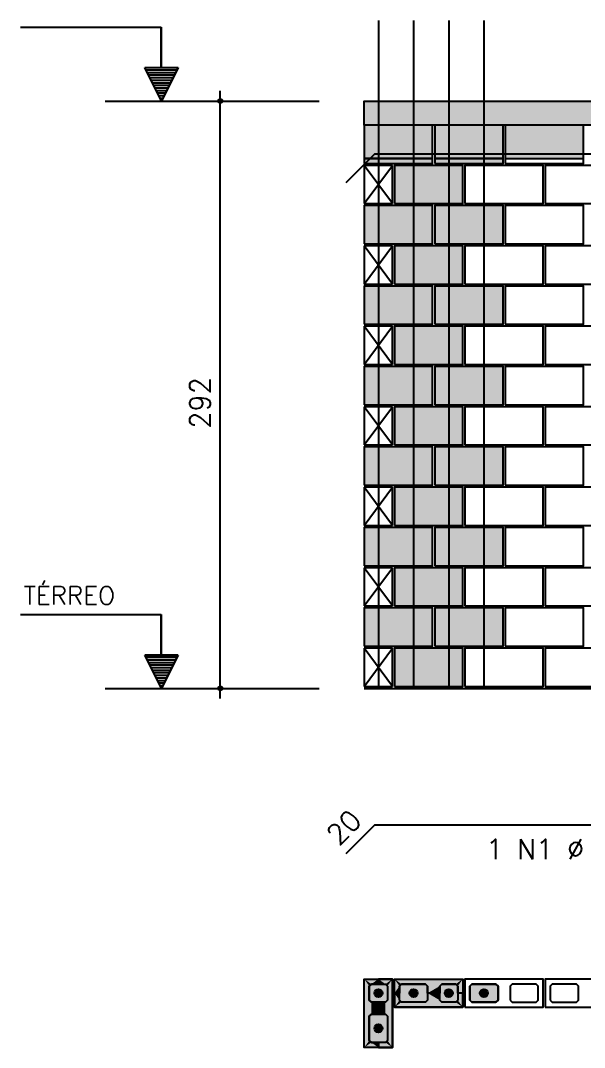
# Model space of a CAD drawing. Extents: x -2 to 121, y -2 to 61.
# Drawn here: x 85.96 to 91.57, y 44.29 to 54.5 of the extents above; entities that cross this region are included whole.
import ezdxf

# ---------------------------------------------------------------- set-up
doc = ezdxf.new("R2010")
doc.units = 0
doc.header["$MEASUREMENT"] = 0
for name, color, linetype in [('PENA_01', 1, 'CONTINUOUS'), ('PENA_02', 2, 'CONTINUOUS'), ('PENA_03', 3, 'CONTINUOUS'), ('PENA_05', 5, 'CONTINUOUS'), ('PENA_09', 254, 'CONTINUOUS'), ('PENA_11', 252, 'CONTINUOUS'), ('PENA_21', 100, 'CONTINUOUS')]:
    doc.layers.add(name, color=color, linetype=linetype)
doc.styles.get("Standard").update_dxf_attribs({"font": 'ROMANS.SHX'})

msp = doc.modelspace()

# ---------------------------------------------------------------- linework, layer by layer
at = {"layer": 'PENA_01', "linetype": 'Continuous'}
for p, q in [((86.798583, 53.696512), (88.929447, 53.696512)), ((89.376939, 53.126512), (90.056939, 53.126512)), ((90.076939, 53.126512), (90.756939, 53.126512)), ((90.776939, 53.126512), (91.556939, 53.126512)), ((86.798583, 47.856512), (88.929447, 47.856512))]:
    msp.add_line(p, q, dxfattribs=at)
for points in [[(89.606939, 44.896548), (89.606939, 44.756548), (89.586939, 44.736548), (89.446939, 44.736548), (89.426939, 44.756548), (89.426939, 44.896548), (89.446939, 44.916548), (89.586939, 44.916548), (89.606939, 44.896548)], [(89.986939, 44.736548), (89.746939, 44.736548), (89.726939, 44.756548), (89.726939, 44.896548), (89.746939, 44.916548), (89.986939, 44.916548), (90.006939, 44.896548), (90.006939, 44.756548), (89.986939, 44.736548)], [(90.286939, 44.736548), (90.146939, 44.736548), (90.126939, 44.756548), (90.126939, 44.896548), (90.146939, 44.916548), (90.286939, 44.916548), (90.306939, 44.896548), (90.306939, 44.756548), (90.286939, 44.736548)], [(90.426939, 44.756548), (90.446939, 44.736548), (90.686939, 44.736548), (90.706939, 44.756548), (90.706939, 44.896548), (90.686939, 44.916548), (90.446939, 44.916548), (90.426939, 44.896548), (90.426939, 44.756548)], [(90.826939, 44.756548), (90.846939, 44.736548), (91.086939, 44.736548), (91.106939, 44.756548), (91.106939, 44.896548), (91.086939, 44.916548), (90.846939, 44.916548), (90.826939, 44.896548), (90.826939, 44.756548)], [(91.226939, 44.756548), (91.246939, 44.736548), (91.486939, 44.736548), (91.506939, 44.756548), (91.506939, 44.896548), (91.486939, 44.916548), (91.246939, 44.916548), (91.226939, 44.896548), (91.226939, 44.756548)], [(89.606939, 44.596548), (89.606939, 44.356548), (89.586939, 44.336548), (89.446939, 44.336548), (89.426939, 44.356548), (89.426939, 44.596548), (89.446939, 44.616548), (89.586939, 44.616548), (89.606939, 44.596548)]]:
    msp.add_lwpolyline(points, dxfattribs=at)
at = {"layer": 'PENA_02', "linetype": 'Continuous'}
for p, q in [((89.656939, 53.056512), (89.376939, 53.056512)), ((89.376939, 53.056512), (89.376939, 52.676512)), ((89.656939, 52.676512), (89.656939, 53.056512)), ((89.376939, 52.676512), (89.656939, 52.676512)), ((89.656939, 52.256512), (89.376939, 52.256512)), ((89.376939, 52.256512), (89.376939, 51.876512)), ((89.656939, 51.876512), (89.656939, 52.256512)), ((89.376939, 51.876512), (89.656939, 51.876512)), ((89.656939, 51.456512), (89.376939, 51.456512)), ((89.376939, 51.456512), (89.376939, 51.076512)), ((89.656939, 51.076512), (89.656939, 51.456512)), ((89.376939, 51.076512), (89.656939, 51.076512)), ((89.656939, 50.656512), (89.376939, 50.656512)), ((89.376939, 50.656512), (89.376939, 50.276512)), ((89.656939, 50.276512), (89.656939, 50.656512)), ((89.376939, 50.276512), (89.656939, 50.276512)), ((89.656939, 49.856512), (89.376939, 49.856512)), ((89.376939, 49.856512), (89.376939, 49.476512)), ((89.656939, 49.476512), (89.656939, 49.856512)), ((89.376939, 49.476512), (89.656939, 49.476512)), ((89.656939, 49.056512), (89.376939, 49.056512)), ((89.376939, 49.056512), (89.376939, 48.676512)), ((89.656939, 48.676512), (89.656939, 49.056512)), ((89.376939, 48.676512), (89.656939, 48.676512)), ((89.656939, 48.256512), (89.376939, 48.256512)), ((89.376939, 48.256512), (89.376939, 47.876512)), ((89.656939, 47.876512), (89.656939, 48.256512)), ((89.376939, 47.876512), (89.656939, 47.876512)), ((89.376939, 47.856512), (94.656939, 47.856512))]:
    msp.add_line(p, q, dxfattribs=at)
for points in [[(89.376939, 53.456512), (89.376939, 53.696512), (94.656939, 53.696512), (94.656939, 53.456512), (89.376939, 53.456512)], [(89.376939, 53.076512), (90.056939, 53.076512), (90.056939, 53.456512), (89.376939, 53.456512), (89.376939, 53.076512)], [(90.076939, 53.076512), (90.756939, 53.076512), (90.756939, 53.456512), (90.076939, 53.456512), (90.076939, 53.076512)], [(90.776939, 53.076512), (91.556939, 53.076512), (91.556939, 53.456512), (90.776939, 53.456512), (90.776939, 53.076512)], [(89.676939, 52.676512), (90.356939, 52.676512), (90.356939, 53.056512), (89.676939, 53.056512), (89.676939, 52.676512)], [(90.376939, 52.676512), (91.156939, 52.676512), (91.156939, 53.056512), (90.376939, 53.056512), (90.376939, 52.676512)], [(91.176939, 52.676512), (91.956939, 52.676512), (91.956939, 53.056512), (91.176939, 53.056512), (91.176939, 52.676512)], [(89.376939, 52.276512), (90.056939, 52.276512), (90.056939, 52.656512), (89.376939, 52.656512), (89.376939, 52.276512)], [(90.076939, 52.276512), (90.756939, 52.276512), (90.756939, 52.656512), (90.076939, 52.656512), (90.076939, 52.276512)], [(90.776939, 52.276512), (91.556939, 52.276512), (91.556939, 52.656512), (90.776939, 52.656512), (90.776939, 52.276512)], [(89.676939, 51.876512), (90.356939, 51.876512), (90.356939, 52.256512), (89.676939, 52.256512), (89.676939, 51.876512)], [(90.376939, 51.876512), (91.156939, 51.876512), (91.156939, 52.256512), (90.376939, 52.256512), (90.376939, 51.876512)], [(91.176939, 51.876512), (91.956939, 51.876512), (91.956939, 52.256512), (91.176939, 52.256512), (91.176939, 51.876512)], [(89.376939, 51.476512), (90.056939, 51.476512), (90.056939, 51.856512), (89.376939, 51.856512), (89.376939, 51.476512)], [(90.076939, 51.476512), (90.756939, 51.476512), (90.756939, 51.856512), (90.076939, 51.856512), (90.076939, 51.476512)], [(90.776939, 51.476512), (91.556939, 51.476512), (91.556939, 51.856512), (90.776939, 51.856512), (90.776939, 51.476512)], [(89.676939, 51.076512), (90.356939, 51.076512), (90.356939, 51.456512), (89.676939, 51.456512), (89.676939, 51.076512)], [(90.376939, 51.076512), (91.156939, 51.076512), (91.156939, 51.456512), (90.376939, 51.456512), (90.376939, 51.076512)], [(91.176939, 51.076512), (91.956939, 51.076512), (91.956939, 51.456512), (91.176939, 51.456512), (91.176939, 51.076512)], [(89.376939, 50.676512), (90.056939, 50.676512), (90.056939, 51.056512), (89.376939, 51.056512), (89.376939, 50.676512)], [(90.076939, 50.676512), (90.756939, 50.676512), (90.756939, 51.056512), (90.076939, 51.056512), (90.076939, 50.676512)], [(90.776939, 50.676512), (91.556939, 50.676512), (91.556939, 51.056512), (90.776939, 51.056512), (90.776939, 50.676512)], [(89.676939, 50.276512), (90.356939, 50.276512), (90.356939, 50.656512), (89.676939, 50.656512), (89.676939, 50.276512)], [(90.376939, 50.276512), (91.156939, 50.276512), (91.156939, 50.656512), (90.376939, 50.656512), (90.376939, 50.276512)], [(91.176939, 50.276512), (91.956939, 50.276512), (91.956939, 50.656512), (91.176939, 50.656512), (91.176939, 50.276512)], [(89.376939, 49.876512), (90.056939, 49.876512), (90.056939, 50.256512), (89.376939, 50.256512), (89.376939, 49.876512)], [(90.076939, 49.876512), (90.756939, 49.876512), (90.756939, 50.256512), (90.076939, 50.256512), (90.076939, 49.876512)], [(90.776939, 49.876512), (91.556939, 49.876512), (91.556939, 50.256512), (90.776939, 50.256512), (90.776939, 49.876512)], [(89.676939, 49.476512), (90.356939, 49.476512), (90.356939, 49.856512), (89.676939, 49.856512), (89.676939, 49.476512)], [(90.376939, 49.476512), (91.156939, 49.476512), (91.156939, 49.856512), (90.376939, 49.856512), (90.376939, 49.476512)], [(91.176939, 49.476512), (91.956939, 49.476512), (91.956939, 49.856512), (91.176939, 49.856512), (91.176939, 49.476512)], [(89.376939, 49.076512), (90.056939, 49.076512), (90.056939, 49.456512), (89.376939, 49.456512), (89.376939, 49.076512)], [(90.076939, 49.076512), (90.756939, 49.076512), (90.756939, 49.456512), (90.076939, 49.456512), (90.076939, 49.076512)], [(90.776939, 49.076512), (91.556939, 49.076512), (91.556939, 49.456512), (90.776939, 49.456512), (90.776939, 49.076512)], [(89.676939, 48.676512), (90.356939, 48.676512), (90.356939, 49.056512), (89.676939, 49.056512), (89.676939, 48.676512)], [(90.376939, 48.676512), (91.156939, 48.676512), (91.156939, 49.056512), (90.376939, 49.056512), (90.376939, 48.676512)], [(91.176939, 48.676512), (91.956939, 48.676512), (91.956939, 49.056512), (91.176939, 49.056512), (91.176939, 48.676512)], [(89.376939, 48.276512), (90.056939, 48.276512), (90.056939, 48.656512), (89.376939, 48.656512), (89.376939, 48.276512)], [(90.076939, 48.276512), (90.756939, 48.276512), (90.756939, 48.656512), (90.076939, 48.656512), (90.076939, 48.276512)], [(90.776939, 48.276512), (91.556939, 48.276512), (91.556939, 48.656512), (90.776939, 48.656512), (90.776939, 48.276512)], [(89.676939, 47.876512), (90.356939, 47.876512), (90.356939, 48.256512), (89.676939, 48.256512), (89.676939, 47.876512)], [(90.376939, 47.876512), (91.156939, 47.876512), (91.156939, 48.256512), (90.376939, 48.256512), (90.376939, 47.876512)], [(91.176939, 47.876512), (91.956939, 47.876512), (91.956939, 48.256512), (91.176939, 48.256512), (91.176939, 47.876512)], [(89.656939, 44.966548), (89.656939, 44.286548), (89.376939, 44.286548), (89.376939, 44.966548), (89.656939, 44.966548)], [(90.356939, 44.686548), (89.676939, 44.686548), (89.676939, 44.966548), (90.356939, 44.966548), (90.356939, 44.686548)], [(90.376939, 44.686548), (91.156939, 44.686548), (91.156939, 44.966548), (90.376939, 44.966548), (90.376939, 44.686548)], [(91.176939, 44.686548), (91.956939, 44.686548), (91.956939, 44.966548), (91.176939, 44.966548), (91.176939, 44.686548)]]:
    msp.add_lwpolyline(points, dxfattribs=at)
for centre, radius in [((87.944729, 53.696512), 0.02), ((87.944729, 53.696512), 0.01), ((87.944729, 47.856512), 0.02), ((87.944729, 47.856512), 0.01)]:
    msp.add_circle(centre, radius, dxfattribs=at)
at = {"layer": 'PENA_03', "linetype": 'Continuous'}
for p, q in [((87.357582, 54.428377), (85.957582, 54.428377)), ((87.357582, 54.028377), (87.357582, 54.428377)), ((87.358982, 54.028377), (87.358982, 54.429777)), ((87.358282, 53.696512), (87.192349, 54.028377)), ((87.192349, 54.028377), (87.357582, 54.028377)), ((87.358282, 53.699634), (87.194605, 54.026986)), ((87.521958, 54.026986), (87.194605, 54.026986)), ((87.524215, 54.028377), (87.358282, 53.696512)), ((87.521958, 54.026987), (87.358282, 53.699633)), ((87.358982, 54.028377), (87.524215, 54.028377)), ((87.511451, 54.002849), (87.205112, 54.002849)), ((87.498687, 53.977321), (87.217877, 53.977321)), ((87.485923, 53.951793), (87.230641, 53.951793)), ((87.473158, 53.926265), (87.243405, 53.926265)), ((87.460394, 53.900737), (87.256169, 53.900737)), ((87.44763, 53.875209), (87.268933, 53.875209)), ((87.434866, 53.849681), (87.281697, 53.849681)), ((87.422102, 53.824153), (87.294461, 53.824153)), ((87.409338, 53.798625), (87.307225, 53.798625)), ((87.396574, 53.773097), (87.319989, 53.773097)), ((87.38381, 53.747568), (87.332753, 53.747568)), ((87.371046, 53.72204), (87.345518, 53.72204)), ((87.944729, 47.755979), (87.944729, 53.796512)), ((89.376939, 52.676512), (89.656939, 53.056512)), ((89.656939, 52.676512), (89.376939, 53.056512)), ((89.376939, 51.876512), (89.656939, 52.256512)), ((89.656939, 51.876512), (89.376939, 52.256512)), ((89.376939, 51.076512), (89.656939, 51.456512)), ((89.656939, 51.076512), (89.376939, 51.456512)), ((89.376939, 50.276512), (89.656939, 50.656512)), ((89.656939, 50.276512), (89.376939, 50.656512)), ((89.376939, 49.476512), (89.656939, 49.856512)), ((89.656939, 49.476512), (89.376939, 49.856512)), ((89.376939, 48.676512), (89.656939, 49.056512)), ((89.656939, 48.676512), (89.376939, 49.056512)), ((87.357582, 48.588377), (85.957582, 48.588377)), ((87.357582, 48.188377), (87.357582, 48.588377)), ((87.358982, 48.188377), (87.358982, 48.589777)), ((89.376939, 47.876512), (89.656939, 48.256512)), ((89.656939, 47.876512), (89.376939, 48.256512)), ((87.358282, 47.856512), (87.192349, 48.188377)), ((87.192349, 48.188377), (87.357582, 48.188377)), ((87.358282, 47.859634), (87.194605, 48.186986)), ((87.521958, 48.186986), (87.194605, 48.186986)), ((87.511451, 48.162849), (87.205112, 48.162849)), ((87.498687, 48.137321), (87.217877, 48.137321)), ((87.485923, 48.111793), (87.230641, 48.111793)), ((87.524215, 48.188377), (87.358282, 47.856512)), ((87.521958, 48.186987), (87.358282, 47.859633)), ((87.358982, 48.188377), (87.524215, 48.188377)), ((87.473158, 48.086265), (87.243405, 48.086265)), ((87.460394, 48.060737), (87.256169, 48.060737)), ((87.44763, 48.035209), (87.268933, 48.035209)), ((87.434866, 48.009681), (87.281697, 48.009681)), ((87.422102, 47.984153), (87.294461, 47.984153)), ((87.409338, 47.958625), (87.307225, 47.958625)), ((87.396574, 47.933097), (87.319989, 47.933097)), ((87.38381, 47.907568), (87.332753, 47.907568)), ((87.371046, 47.88204), (87.345518, 47.88204))]:
    msp.add_line(p, q, dxfattribs=at)
for points in [[(89.586939, 44.916548), (89.606939, 44.896548), (89.606939, 44.756548), (89.586939, 44.736548), (89.446939, 44.736548), (89.426939, 44.756548), (89.426939, 44.896548), (89.446939, 44.916548), (89.586939, 44.916548)], [(90.006939, 44.756548), (89.986939, 44.736548), (89.746939, 44.736548), (89.726939, 44.756548), (89.726939, 44.896548), (89.746939, 44.916548), (89.986939, 44.916548), (90.006939, 44.896548), (90.006939, 44.756548)], [(90.286939, 44.916548), (90.306939, 44.896548), (90.306939, 44.756548), (90.286939, 44.736548), (90.146939, 44.736548), (90.126939, 44.756548), (90.126939, 44.896548), (90.146939, 44.916548), (90.286939, 44.916548)], [(90.706939, 44.756548), (90.686939, 44.736548), (90.446939, 44.736548), (90.426939, 44.756548), (90.426939, 44.896548), (90.446939, 44.916548), (90.686939, 44.916548), (90.706939, 44.896548), (90.706939, 44.756548)], [(89.586939, 44.616548), (89.606939, 44.596548), (89.606939, 44.356548), (89.586939, 44.336548), (89.446939, 44.336548), (89.426939, 44.356548), (89.426939, 44.596548), (89.446939, 44.616548), (89.586939, 44.616548)]]:
    msp.add_lwpolyline(points, dxfattribs=at)
for centre in [(89.516939, 44.826548), (89.866939, 44.826548), (90.216939, 44.826548), (90.566939, 44.826548), (89.516939, 44.476548)]:
    msp.add_circle(centre, 0.04, dxfattribs=at)
for points in [[(89.556939, 44.826548), (89.496939, 44.861189), (89.479351, 44.840228)], [(89.556939, 44.826548), (89.479351, 44.840228), (89.479351, 44.812867)], [(89.556939, 44.826548), (89.479351, 44.812867), (89.496939, 44.791907)], [(89.556939, 44.826548), (89.523885, 44.86594), (89.496939, 44.861189)], [(89.556939, 44.826548), (89.496939, 44.791907), (89.523885, 44.787155)], [(89.556939, 44.826548), (89.547581, 44.852259), (89.523885, 44.86594)], [(89.556939, 44.826548), (89.523885, 44.787155), (89.547581, 44.800836)], [(89.556939, 44.826548), (89.547581, 44.800836), (89.556939, 44.826548)], [(89.906939, 44.826548), (89.846939, 44.861189), (89.829351, 44.840228)], [(89.906939, 44.826548), (89.829351, 44.840228), (89.829351, 44.812867)], [(89.906939, 44.826548), (89.829351, 44.812867), (89.846939, 44.791907)], [(89.906939, 44.826548), (89.873885, 44.86594), (89.846939, 44.861189)], [(89.906939, 44.826548), (89.846939, 44.791907), (89.873885, 44.787155)], [(89.906939, 44.826548), (89.897581, 44.852259), (89.873885, 44.86594)], [(89.906939, 44.826548), (89.873885, 44.787155), (89.897581, 44.800836)], [(89.906939, 44.826548), (89.897581, 44.800836), (89.906939, 44.826548)], [(90.256939, 44.826548), (90.196939, 44.861189), (90.179351, 44.840228)], [(90.256939, 44.826548), (90.179351, 44.840228), (90.179351, 44.812867)], [(90.256939, 44.826548), (90.179351, 44.812867), (90.196939, 44.791907)], [(90.256939, 44.826548), (90.223885, 44.86594), (90.196939, 44.861189)], [(90.256939, 44.826548), (90.196939, 44.791907), (90.223885, 44.787155)], [(90.256939, 44.826548), (90.247581, 44.852259), (90.223885, 44.86594)], [(90.256939, 44.826548), (90.223885, 44.787155), (90.247581, 44.800836)], [(90.256939, 44.826548), (90.247581, 44.800836), (90.256939, 44.826548)], [(90.606939, 44.826548), (90.546939, 44.861189), (90.529351, 44.840228)], [(90.606939, 44.826548), (90.529351, 44.840228), (90.529351, 44.812867)], [(90.606939, 44.826548), (90.529351, 44.812867), (90.546939, 44.791907)], [(90.606939, 44.826548), (90.573885, 44.86594), (90.546939, 44.861189)], [(90.606939, 44.826548), (90.546939, 44.791907), (90.573885, 44.787155)], [(90.606939, 44.826548), (90.597581, 44.852259), (90.573885, 44.86594)], [(90.606939, 44.826548), (90.573885, 44.787155), (90.597581, 44.800836)], [(90.606939, 44.826548), (90.597581, 44.800836), (90.606939, 44.826548)], [(89.556939, 44.476548), (89.523885, 44.51594), (89.496939, 44.511189)], [(89.556939, 44.476548), (89.547581, 44.502259), (89.523885, 44.51594)], [(89.556939, 44.476548), (89.496939, 44.511189), (89.479351, 44.490228)], [(89.556939, 44.476548), (89.479351, 44.490228), (89.479351, 44.462867)], [(89.556939, 44.476548), (89.479351, 44.462867), (89.496939, 44.441907)], [(89.556939, 44.476548), (89.496939, 44.441907), (89.523885, 44.437155)], [(89.556939, 44.476548), (89.523885, 44.437155), (89.547581, 44.450836)], [(89.556939, 44.476548), (89.547581, 44.450836), (89.556939, 44.476548)]]:
    msp.add_solid(points, dxfattribs=at)
at = {"layer": 'PENA_05', "linetype": 'Continuous'}
for p, q in [((89.476939, 53.166512), (89.194096, 52.883669)), ((94.556939, 53.166512), (89.476939, 53.166512)), ((89.476939, 46.495925), (89.194096, 46.213082)), ((94.556939, 46.495925), (89.476939, 46.495925))]:
    msp.add_line(p, q, dxfattribs=at)
for points in [[(89.516939, 54.496512), (89.516939, 47.856512)], [(89.866939, 54.496512), (89.866939, 47.856512)], [(90.216939, 54.496512), (90.216939, 47.856512)], [(90.566939, 54.496512), (90.566939, 47.856512)]]:
    msp.add_lwpolyline(points, dxfattribs=at)
at = {"layer": 'PENA_09', "linetype": 'Continuous'}
for points in [[(89.376939, 53.126512), (90.056939, 53.126512), (90.056939, 53.456512), (89.376939, 53.456512), (89.376939, 53.126512)], [(90.076939, 53.126512), (90.756939, 53.126512), (90.756939, 53.456512), (90.076939, 53.456512), (90.076939, 53.126512)], [(90.776939, 53.126512), (91.556939, 53.126512), (91.556939, 53.456512), (90.776939, 53.456512), (90.776939, 53.126512)]]:
    msp.add_lwpolyline(points, dxfattribs=at)
for points in [[(89.376939, 53.126512), (90.056939, 53.126512), (90.056939, 53.456512)], [(89.376939, 53.126512), (90.056939, 53.456512), (89.376939, 53.456512)], [(89.376939, 53.126512), (89.376939, 53.456512), (89.376939, 53.126512)], [(90.076939, 53.126512), (90.756939, 53.126512), (90.756939, 53.456512)], [(90.076939, 53.126512), (90.756939, 53.456512), (90.076939, 53.456512)], [(90.076939, 53.126512), (90.076939, 53.456512), (90.076939, 53.126512)], [(90.776939, 53.126512), (91.556939, 53.126512), (91.556939, 53.456512)], [(90.776939, 53.126512), (91.556939, 53.456512), (90.776939, 53.456512)], [(90.776939, 53.126512), (90.776939, 53.456512), (90.776939, 53.126512)]]:
    msp.add_solid(points, dxfattribs=at)
at = {"layer": 'PENA_11', "linetype": 'Continuous'}
for points in [[(89.376939, 53.456512), (89.376939, 53.696512), (94.656939, 53.696512)], [(89.376939, 53.456512), (94.656939, 53.696512), (94.656939, 53.456512)], [(89.376939, 53.456512), (94.656939, 53.456512), (89.376939, 53.456512)], [(89.586939, 44.916548), (89.446939, 44.736548), (89.426939, 44.756548)], [(89.586939, 44.916548), (89.426939, 44.756548), (89.426939, 44.896548)], [(89.586939, 44.916548), (89.426939, 44.896548), (89.446939, 44.916548)], [(89.586939, 44.916548), (89.586939, 44.736548), (89.446939, 44.736548)], [(89.586939, 44.916548), (89.446939, 44.916548), (89.586939, 44.916548)], [(89.586939, 44.916548), (89.606939, 44.896548), (89.606939, 44.756548)], [(89.586939, 44.916548), (89.606939, 44.756548), (89.586939, 44.736548)], [(90.006939, 44.756548), (89.726939, 44.896548), (89.746939, 44.916548)], [(90.006939, 44.756548), (89.726939, 44.756548), (89.726939, 44.896548)], [(90.006939, 44.756548), (89.746939, 44.916548), (89.986939, 44.916548)], [(90.006939, 44.756548), (89.986939, 44.916548), (90.006939, 44.896548)], [(90.006939, 44.756548), (90.006939, 44.896548), (90.006939, 44.756548)], [(90.286939, 44.916548), (90.146939, 44.736548), (90.126939, 44.756548)], [(90.286939, 44.916548), (90.126939, 44.756548), (90.126939, 44.896548)], [(90.286939, 44.916548), (90.126939, 44.896548), (90.146939, 44.916548)], [(90.286939, 44.916548), (90.286939, 44.736548), (90.146939, 44.736548)], [(90.286939, 44.916548), (90.146939, 44.916548), (90.286939, 44.916548)], [(90.286939, 44.916548), (90.306939, 44.896548), (90.306939, 44.756548)], [(90.286939, 44.916548), (90.306939, 44.756548), (90.286939, 44.736548)], [(90.706939, 44.756548), (90.426939, 44.896548), (90.446939, 44.916548)], [(90.706939, 44.756548), (90.426939, 44.756548), (90.426939, 44.896548)], [(90.706939, 44.756548), (90.446939, 44.916548), (90.686939, 44.916548)], [(90.706939, 44.756548), (90.686939, 44.916548), (90.706939, 44.896548)], [(90.706939, 44.756548), (90.706939, 44.896548), (90.706939, 44.756548)], [(90.006939, 44.756548), (89.746939, 44.736548), (89.726939, 44.756548)], [(90.006939, 44.756548), (89.986939, 44.736548), (89.746939, 44.736548)], [(90.706939, 44.756548), (90.446939, 44.736548), (90.426939, 44.756548)], [(90.706939, 44.756548), (90.686939, 44.736548), (90.446939, 44.736548)], [(89.586939, 44.616548), (89.446939, 44.336548), (89.426939, 44.356548)], [(89.586939, 44.616548), (89.426939, 44.356548), (89.426939, 44.596548)], [(89.586939, 44.616548), (89.426939, 44.596548), (89.446939, 44.616548)], [(89.586939, 44.616548), (89.586939, 44.336548), (89.446939, 44.336548)], [(89.586939, 44.616548), (89.446939, 44.616548), (89.586939, 44.616548)], [(89.586939, 44.616548), (89.606939, 44.596548), (89.606939, 44.356548)], [(89.586939, 44.616548), (89.606939, 44.356548), (89.586939, 44.336548)]]:
    msp.add_solid(points, dxfattribs=at)
at = {"layer": 'PENA_21', "linetype": 'Continuous'}
for points in [[(89.376939, 53.076512), (90.056939, 53.076512), (90.056939, 53.126512), (89.376939, 53.126512), (89.376939, 53.076512)], [(90.076939, 53.076512), (90.756939, 53.076512), (90.756939, 53.126512), (90.076939, 53.126512), (90.076939, 53.076512)], [(89.676939, 52.676512), (90.356939, 52.676512), (90.356939, 53.056512), (89.676939, 53.056512), (89.676939, 52.676512)], [(89.376939, 52.276512), (90.056939, 52.276512), (90.056939, 52.656512), (89.376939, 52.656512), (89.376939, 52.276512)], [(90.076939, 52.276512), (90.756939, 52.276512), (90.756939, 52.656512), (90.076939, 52.656512), (90.076939, 52.276512)], [(89.676939, 51.876512), (90.356939, 51.876512), (90.356939, 52.256512), (89.676939, 52.256512), (89.676939, 51.876512)], [(89.376939, 51.476512), (90.056939, 51.476512), (90.056939, 51.856512), (89.376939, 51.856512), (89.376939, 51.476512)], [(90.076939, 51.476512), (90.756939, 51.476512), (90.756939, 51.856512), (90.076939, 51.856512), (90.076939, 51.476512)], [(89.676939, 51.076512), (90.356939, 51.076512), (90.356939, 51.456512), (89.676939, 51.456512), (89.676939, 51.076512)], [(89.376939, 50.676512), (90.056939, 50.676512), (90.056939, 51.056512), (89.376939, 51.056512), (89.376939, 50.676512)], [(90.076939, 50.676512), (90.756939, 50.676512), (90.756939, 51.056512), (90.076939, 51.056512), (90.076939, 50.676512)], [(89.676939, 50.276512), (90.356939, 50.276512), (90.356939, 50.656512), (89.676939, 50.656512), (89.676939, 50.276512)], [(89.376939, 49.876512), (90.056939, 49.876512), (90.056939, 50.256512), (89.376939, 50.256512), (89.376939, 49.876512)], [(90.076939, 49.876512), (90.756939, 49.876512), (90.756939, 50.256512), (90.076939, 50.256512), (90.076939, 49.876512)], [(89.676939, 49.476512), (90.356939, 49.476512), (90.356939, 49.856512), (89.676939, 49.856512), (89.676939, 49.476512)], [(89.376939, 49.076512), (90.056939, 49.076512), (90.056939, 49.456512), (89.376939, 49.456512), (89.376939, 49.076512)], [(90.076939, 49.076512), (90.756939, 49.076512), (90.756939, 49.456512), (90.076939, 49.456512), (90.076939, 49.076512)], [(89.676939, 48.676512), (90.356939, 48.676512), (90.356939, 49.056512), (89.676939, 49.056512), (89.676939, 48.676512)], [(89.376939, 48.276512), (90.056939, 48.276512), (90.056939, 48.656512), (89.376939, 48.656512), (89.376939, 48.276512)], [(90.076939, 48.276512), (90.756939, 48.276512), (90.756939, 48.656512), (90.076939, 48.656512), (90.076939, 48.276512)], [(89.676939, 47.876512), (90.356939, 47.876512), (90.356939, 48.256512), (89.676939, 48.256512), (89.676939, 47.876512)], [(89.516939, 44.966548), (89.516939, 44.916548), (89.446939, 44.916548), (89.426939, 44.896548), (89.426939, 44.756548), (89.446939, 44.736548), (89.516939, 44.736548), (89.516939, 44.616548), (89.446939, 44.616548), (89.426939, 44.596548), (89.426939, 44.356548), (89.446939, 44.336548), (89.516939, 44.336548), (89.516939, 44.286548), (89.376939, 44.286548), (89.376939, 44.966548), (89.516939, 44.966548)], [(89.516939, 44.966548), (89.516939, 44.916548), (89.586939, 44.916548), (89.606939, 44.896548), (89.606939, 44.756548), (89.586939, 44.736548), (89.516939, 44.736548), (89.516939, 44.616548), (89.586939, 44.616548), (89.606939, 44.596548), (89.606939, 44.356548), (89.586939, 44.336548), (89.516939, 44.336548), (89.516939, 44.286548), (89.656939, 44.286548), (89.656939, 44.966548), (89.516939, 44.966548)], [(90.356939, 44.826548), (90.306939, 44.826548), (90.306939, 44.896548), (90.286939, 44.916548), (90.146939, 44.916548), (90.126939, 44.896548), (90.126939, 44.826548), (90.006939, 44.826548), (90.006939, 44.896548), (89.986939, 44.916548), (89.746939, 44.916548), (89.726939, 44.896548), (89.726939, 44.826548), (89.676939, 44.826548), (89.676939, 44.966548), (90.356939, 44.966548), (90.356939, 44.826548)], [(90.356939, 44.826548), (90.306939, 44.826548), (90.306939, 44.756548), (90.286939, 44.736548), (90.146939, 44.736548), (90.126939, 44.756548), (90.126939, 44.826548), (90.006939, 44.826548), (90.006939, 44.756548), (89.986939, 44.736548), (89.746939, 44.736548), (89.726939, 44.756548), (89.726939, 44.826548), (89.676939, 44.826548), (89.676939, 44.686548), (90.356939, 44.686548), (90.356939, 44.826548)]]:
    msp.add_lwpolyline(points, dxfattribs=at)
for points in [[(89.376939, 53.076512), (90.056939, 53.076512), (90.056939, 53.126512)], [(89.376939, 53.076512), (90.056939, 53.126512), (89.376939, 53.126512)], [(89.376939, 53.076512), (89.376939, 53.126512), (89.376939, 53.076512)], [(90.076939, 53.076512), (90.756939, 53.076512), (90.756939, 53.126512)], [(90.076939, 53.076512), (90.756939, 53.126512), (90.076939, 53.126512)], [(90.076939, 53.076512), (90.076939, 53.126512), (90.076939, 53.076512)], [(89.676939, 52.676512), (90.356939, 52.676512), (90.356939, 53.056512)], [(89.676939, 52.676512), (90.356939, 53.056512), (89.676939, 53.056512)], [(89.676939, 52.676512), (89.676939, 53.056512), (89.676939, 52.676512)], [(89.376939, 52.276512), (90.056939, 52.276512), (90.056939, 52.656512)], [(89.376939, 52.276512), (90.056939, 52.656512), (89.376939, 52.656512)], [(89.376939, 52.276512), (89.376939, 52.656512), (89.376939, 52.276512)], [(90.076939, 52.276512), (90.756939, 52.276512), (90.756939, 52.656512)], [(90.076939, 52.276512), (90.756939, 52.656512), (90.076939, 52.656512)], [(90.076939, 52.276512), (90.076939, 52.656512), (90.076939, 52.276512)], [(89.676939, 51.876512), (90.356939, 51.876512), (90.356939, 52.256512)], [(89.676939, 51.876512), (90.356939, 52.256512), (89.676939, 52.256512)], [(89.676939, 51.876512), (89.676939, 52.256512), (89.676939, 51.876512)], [(89.376939, 51.476512), (90.056939, 51.476512), (90.056939, 51.856512)], [(89.376939, 51.476512), (90.056939, 51.856512), (89.376939, 51.856512)], [(89.376939, 51.476512), (89.376939, 51.856512), (89.376939, 51.476512)], [(90.076939, 51.476512), (90.756939, 51.476512), (90.756939, 51.856512)], [(90.076939, 51.476512), (90.756939, 51.856512), (90.076939, 51.856512)], [(90.076939, 51.476512), (90.076939, 51.856512), (90.076939, 51.476512)], [(89.676939, 51.076512), (90.356939, 51.076512), (90.356939, 51.456512)], [(89.676939, 51.076512), (90.356939, 51.456512), (89.676939, 51.456512)], [(89.676939, 51.076512), (89.676939, 51.456512), (89.676939, 51.076512)], [(89.376939, 50.676512), (90.056939, 50.676512), (90.056939, 51.056512)], [(89.376939, 50.676512), (90.056939, 51.056512), (89.376939, 51.056512)], [(89.376939, 50.676512), (89.376939, 51.056512), (89.376939, 50.676512)], [(90.076939, 50.676512), (90.756939, 50.676512), (90.756939, 51.056512)], [(90.076939, 50.676512), (90.756939, 51.056512), (90.076939, 51.056512)], [(90.076939, 50.676512), (90.076939, 51.056512), (90.076939, 50.676512)], [(89.676939, 50.276512), (90.356939, 50.276512), (90.356939, 50.656512)], [(89.676939, 50.276512), (90.356939, 50.656512), (89.676939, 50.656512)], [(89.676939, 50.276512), (89.676939, 50.656512), (89.676939, 50.276512)], [(89.376939, 49.876512), (90.056939, 49.876512), (90.056939, 50.256512)], [(89.376939, 49.876512), (90.056939, 50.256512), (89.376939, 50.256512)], [(89.376939, 49.876512), (89.376939, 50.256512), (89.376939, 49.876512)], [(90.076939, 49.876512), (90.756939, 49.876512), (90.756939, 50.256512)], [(90.076939, 49.876512), (90.756939, 50.256512), (90.076939, 50.256512)], [(90.076939, 49.876512), (90.076939, 50.256512), (90.076939, 49.876512)], [(89.676939, 49.476512), (90.356939, 49.476512), (90.356939, 49.856512)], [(89.676939, 49.476512), (90.356939, 49.856512), (89.676939, 49.856512)], [(89.676939, 49.476512), (89.676939, 49.856512), (89.676939, 49.476512)], [(89.376939, 49.076512), (90.056939, 49.076512), (90.056939, 49.456512)], [(89.376939, 49.076512), (90.056939, 49.456512), (89.376939, 49.456512)], [(89.376939, 49.076512), (89.376939, 49.456512), (89.376939, 49.076512)], [(90.076939, 49.076512), (90.756939, 49.076512), (90.756939, 49.456512)], [(90.076939, 49.076512), (90.756939, 49.456512), (90.076939, 49.456512)], [(90.076939, 49.076512), (90.076939, 49.456512), (90.076939, 49.076512)], [(89.676939, 48.676512), (90.356939, 48.676512), (90.356939, 49.056512)], [(89.676939, 48.676512), (90.356939, 49.056512), (89.676939, 49.056512)], [(89.676939, 48.676512), (89.676939, 49.056512), (89.676939, 48.676512)], [(89.376939, 48.276512), (90.056939, 48.276512), (90.056939, 48.656512)], [(89.376939, 48.276512), (90.056939, 48.656512), (89.376939, 48.656512)], [(89.376939, 48.276512), (89.376939, 48.656512), (89.376939, 48.276512)], [(90.076939, 48.276512), (90.756939, 48.276512), (90.756939, 48.656512)], [(90.076939, 48.276512), (90.756939, 48.656512), (90.076939, 48.656512)], [(90.076939, 48.276512), (90.076939, 48.656512), (90.076939, 48.276512)], [(89.676939, 47.876512), (90.356939, 47.876512), (90.356939, 48.256512)], [(89.676939, 47.876512), (90.356939, 48.256512), (89.676939, 48.256512)], [(89.676939, 47.876512), (89.676939, 48.256512), (89.676939, 47.876512)], [(89.446939, 44.916548), (89.426939, 44.896548), (89.376939, 44.966548)], [(89.446939, 44.916548), (89.376939, 44.966548), (89.516939, 44.966548)], [(89.376939, 44.966548), (89.426939, 44.896548), (89.376939, 44.286548)], [(89.446939, 44.916548), (89.516939, 44.966548), (89.516939, 44.916548)], [(89.656939, 44.966548), (89.516939, 44.966548), (89.586939, 44.916548)], [(89.586939, 44.916548), (89.516939, 44.966548), (89.516939, 44.916548)], [(89.606939, 44.896548), (89.656939, 44.966548), (89.586939, 44.916548)], [(89.656939, 44.286548), (89.656939, 44.966548), (89.606939, 44.896548)], [(90.356939, 44.966548), (89.746939, 44.916548), (89.676939, 44.966548)], [(89.746939, 44.916548), (89.726939, 44.896548), (89.676939, 44.966548)], [(89.676939, 44.966548), (89.726939, 44.896548), (89.676939, 44.826548)], [(89.986939, 44.916548), (89.746939, 44.916548), (90.356939, 44.966548)], [(90.006939, 44.896548), (89.986939, 44.916548), (90.356939, 44.966548)], [(90.356939, 44.966548), (90.146939, 44.916548), (90.006939, 44.896548)], [(90.356939, 44.966548), (90.286939, 44.916548), (90.146939, 44.916548)], [(90.356939, 44.966548), (90.306939, 44.896548), (90.286939, 44.916548)], [(90.356939, 44.966548), (90.356939, 44.826548), (90.306939, 44.826548)], [(90.356939, 44.966548), (90.306939, 44.826548), (90.306939, 44.896548)], [(89.376939, 44.286548), (89.426939, 44.896548), (89.426939, 44.356548)], [(89.426939, 44.356548), (89.426939, 44.896548), (89.426939, 44.756548)], [(89.606939, 44.756548), (89.656939, 44.286548), (89.606939, 44.896548)], [(89.726939, 44.896548), (89.726939, 44.826548), (89.676939, 44.826548)], [(89.676939, 44.686548), (89.726939, 44.756548), (89.676939, 44.826548)], [(89.726939, 44.756548), (89.726939, 44.826548), (89.676939, 44.826548)], [(90.006939, 44.826548), (90.006939, 44.896548), (90.146939, 44.916548)], [(90.006939, 44.826548), (90.146939, 44.916548), (90.126939, 44.896548)], [(90.006939, 44.826548), (90.126939, 44.896548), (90.126939, 44.826548)], [(90.006939, 44.826548), (90.006939, 44.756548), (90.146939, 44.736548)], [(90.006939, 44.826548), (90.146939, 44.736548), (90.126939, 44.756548)], [(90.006939, 44.826548), (90.126939, 44.756548), (90.126939, 44.826548)], [(90.356939, 44.686548), (90.356939, 44.826548), (90.306939, 44.826548)], [(90.356939, 44.686548), (90.306939, 44.826548), (90.306939, 44.756548)], [(89.426939, 44.356548), (89.426939, 44.596548), (89.426939, 44.756548)], [(89.446939, 44.736548), (89.426939, 44.596548), (89.426939, 44.756548)], [(89.446939, 44.736548), (89.446939, 44.616548), (89.426939, 44.596548)], [(89.516939, 44.736548), (89.446939, 44.616548), (89.446939, 44.736548)], [(89.516939, 44.736548), (89.516939, 44.616548), (89.446939, 44.616548)], [(89.516939, 44.736548), (89.586939, 44.616548), (89.586939, 44.736548)], [(89.516939, 44.736548), (89.516939, 44.616548), (89.586939, 44.616548)], [(89.586939, 44.736548), (89.606939, 44.596548), (89.606939, 44.756548)], [(89.586939, 44.616548), (89.606939, 44.596548), (89.586939, 44.736548)], [(89.606939, 44.596548), (89.656939, 44.286548), (89.606939, 44.756548)], [(89.746939, 44.736548), (89.726939, 44.756548), (89.676939, 44.686548)], [(90.356939, 44.686548), (89.746939, 44.736548), (89.676939, 44.686548)], [(89.986939, 44.736548), (89.746939, 44.736548), (90.356939, 44.686548)], [(90.006939, 44.756548), (89.986939, 44.736548), (90.356939, 44.686548)], [(90.356939, 44.686548), (90.146939, 44.736548), (90.006939, 44.756548)], [(90.356939, 44.686548), (90.286939, 44.736548), (90.146939, 44.736548)], [(90.356939, 44.686548), (90.306939, 44.756548), (90.286939, 44.736548)], [(89.606939, 44.596548), (89.606939, 44.356548), (89.656939, 44.286548)], [(89.446939, 44.336548), (89.376939, 44.286548), (89.426939, 44.356548)], [(89.516939, 44.286548), (89.376939, 44.286548), (89.446939, 44.336548)], [(89.516939, 44.336548), (89.516939, 44.286548), (89.446939, 44.336548)], [(89.586939, 44.336548), (89.516939, 44.336548), (89.656939, 44.286548)], [(89.516939, 44.336548), (89.516939, 44.286548), (89.656939, 44.286548)], [(89.606939, 44.356548), (89.586939, 44.336548), (89.656939, 44.286548)]]:
    msp.add_solid(points, dxfattribs=at)

# ---------------------------------------------------------------- texts
at = {"layer": 'PENA_03', "linetype": 'Continuous'}
for s, rotation, p in [('292', 90, (87.842425, 50.437909)), ('20', 45, (89.123386, 46.283793))]:
    msp.add_text(s, height=0.2, rotation=rotation, dxfattribs=at).set_placement(p)
for s, height, p in [('TÉRREO', 0.18, (85.987853, 48.690251)), ('1 N1 %%c 10 C=294', 0.2, (90.587723, 46.15889))]:
    msp.add_text(s, height=height, dxfattribs=at).set_placement(p)

doc.saveas('drawing.dxf')
